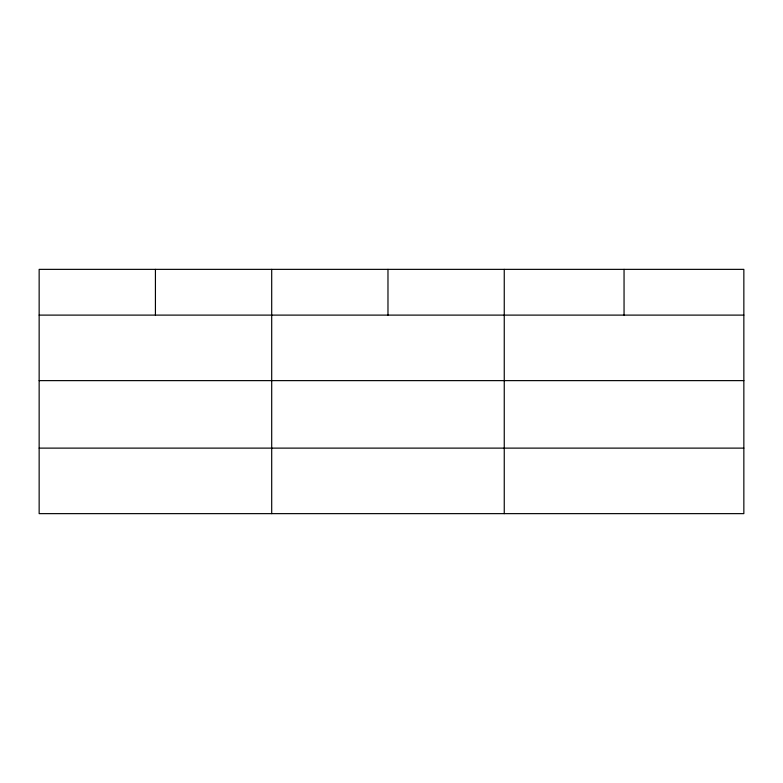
<?xml version="1.0" encoding="UTF-8"?>
<svg xmlns="http://www.w3.org/2000/svg" width="783" height="783" viewBox="0 0 783 783"><rect width="100%" height="100%" fill="white"/><g stroke="black" fill="none" stroke-linecap="round" stroke-linejoin="round"><path stroke-width="1.17" d="M743.85 380.626L743.85 269.362L39.15 269.362L39.15 513.638L743.85 513.638L743.85 380.626L39.15 380.626M39.15 315.109L743.85 315.109M39.15 448.121L743.85 448.121M624.051 269.362L624.051 315.109M504.252 269.362L504.252 513.638M387.976 269.362L387.976 315.109M271.701 269.362L271.701 513.638M155.425 269.362L155.425 315.109"/></g></svg>
